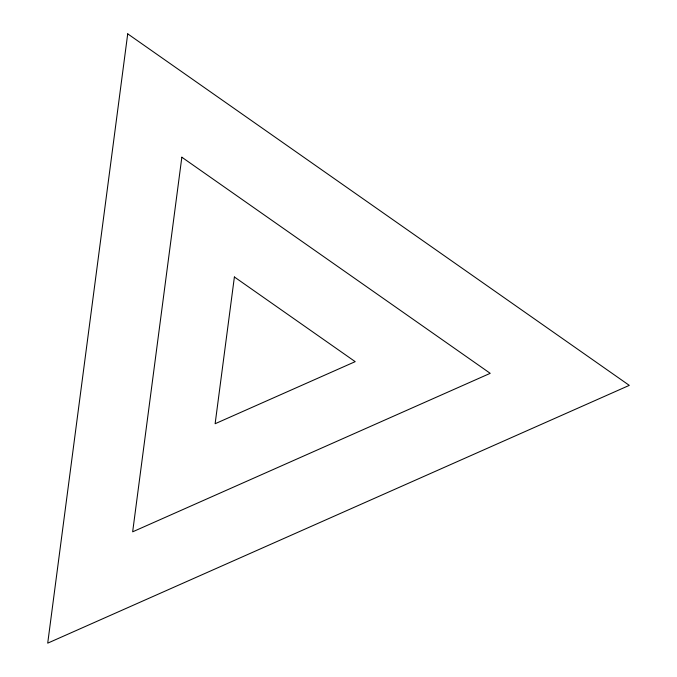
<?xml version="1.0" encoding="UTF-8"?>
<svg xmlns="http://www.w3.org/2000/svg" width="677" height="677" viewBox="0 0 677 677"><rect width="100%" height="100%" fill="white"/><g stroke="black" fill="none" stroke-linecap="round" stroke-linejoin="round"><path stroke-width="1.02" d="M127.716 33.85L47.712 643.15L629.288 385.374L127.716 33.85M181.842 157.216L132.658 531.817L490.216 373.332L181.842 157.216M234.394 276.986L215.125 423.734L355.197 361.653L234.394 276.986"/></g></svg>
